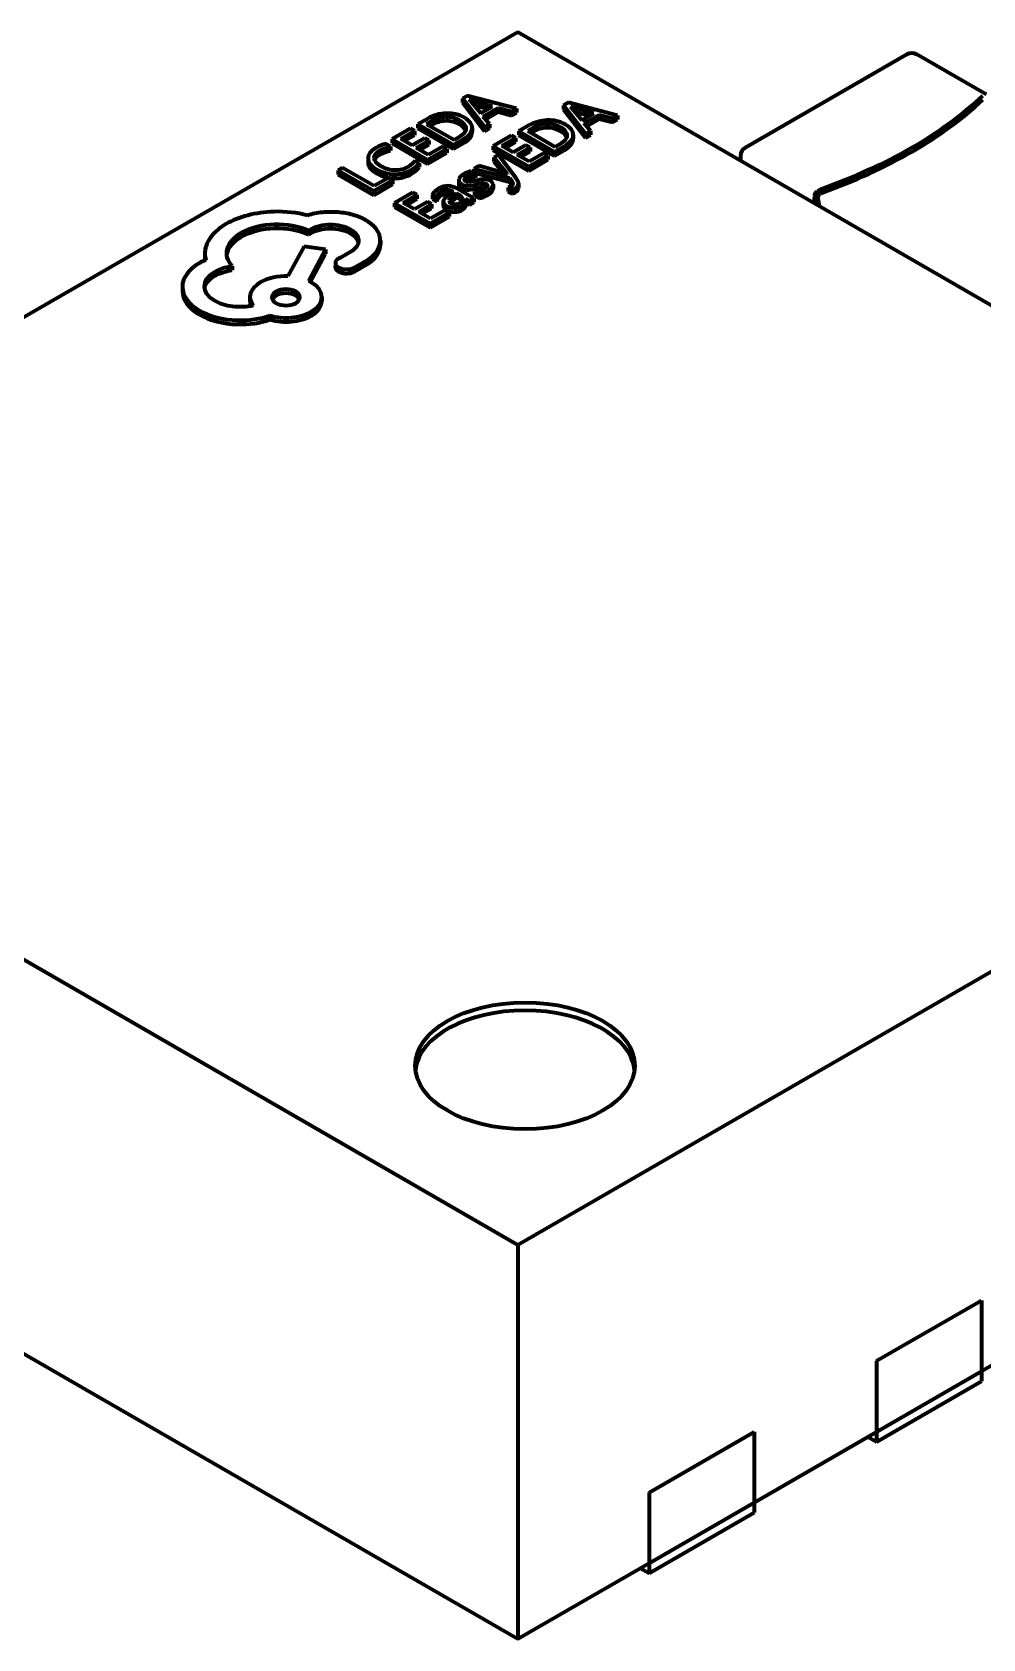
# Model space of a CAD drawing. Header units: millimetres. Extents: x 0 to 1189, y 0 to 841.
# Drawn here: x 660.511 to 662.431, y 243.206 to 246.452 of the extents above; entities that cross this region are included whole.
import ezdxf

# ---------------------------------------------------------------- set-up
doc = ezdxf.new("R2010")
doc.units = ezdxf.units.MM
doc.header["$LTSCALE"] = 0.75
doc.layers.add('Visible', color=7, linetype='Continuous', lineweight=70)

msp = doc.modelspace()

# ---------------------------------------------------------------- linework, layer by layer
at = {"layer": 'Visible', "extrusion": (0, 0.816497, 0.57735)}
for p, q in [((661.4916, 246.452), (659.3703, 245.2272)), ((663.6129, 245.2272), (661.4916, 246.452)), ((661.952, 246.2196), (662.2772, 246.4074)), ((662.4385, 246.3259), (662.2972, 246.4074)), ((661.3898, 246.3235), (661.3799, 246.3177)), ((661.3799, 246.3177), (661.4244, 246.2604)), ((661.3799, 246.3177), (661.3799, 246.3096)), ((661.3799, 246.3096), (661.4244, 246.2522)), ((661.4891, 246.2978), (661.3898, 246.3235)), ((661.394, 246.3152), (661.3937, 246.3151)), ((661.394, 246.3152), (661.394, 246.3149)), ((661.3976, 246.3115), (661.4167, 246.2881)), ((661.4409, 246.302), (661.4001, 246.313)), ((661.5939, 246.3096), (661.584, 246.3039)), ((661.6932, 246.2839), (661.5939, 246.3096)), ((661.3105, 246.2777), (661.29, 246.2658)), ((661.4312, 246.2964), (661.4039, 246.3038)), ((661.4167, 246.2881), (661.4409, 246.302)), ((661.4219, 246.2817), (661.4519, 246.299)), ((661.4347, 246.2663), (661.4219, 246.2817)), ((661.4265, 246.2762), (661.4519, 246.2908)), ((661.4519, 246.299), (661.4789, 246.2918)), ((661.4519, 246.299), (661.4519, 246.2908)), ((661.4519, 246.2908), (661.4789, 246.2837)), ((661.4789, 246.2918), (661.4891, 246.2978)), ((661.4789, 246.2918), (661.4789, 246.2837)), ((661.4789, 246.2837), (661.4891, 246.2896)), ((661.4891, 246.2978), (661.4891, 246.2896)), ((661.584, 246.3039), (661.6285, 246.2465)), ((661.584, 246.3039), (661.584, 246.2957)), ((661.584, 246.2957), (661.6285, 246.2384)), ((661.5981, 246.3014), (661.5979, 246.3012)), ((661.5981, 246.3014), (661.5981, 246.3011)), ((661.6017, 246.2977), (661.6209, 246.2742)), ((661.645, 246.2881), (661.6042, 246.2991)), ((661.6354, 246.2826), (661.608, 246.2899)), ((661.6209, 246.2742), (661.645, 246.2881)), ((661.626, 246.2678), (661.656, 246.2851)), ((661.6306, 246.2623), (661.656, 246.2769)), ((661.656, 246.2851), (661.683, 246.278)), ((661.656, 246.2851), (661.656, 246.2769)), ((661.656, 246.2769), (661.683, 246.2698)), ((661.683, 246.278), (661.6932, 246.2839)), ((661.683, 246.278), (661.683, 246.2698)), ((661.683, 246.2698), (661.6932, 246.2757)), ((661.6932, 246.2839), (661.6932, 246.2757)), ((661.2748, 246.257), (661.2377, 246.2356)), ((661.2553, 246.2362), (661.283, 246.2523)), ((661.2624, 246.2321), (661.283, 246.2441)), ((661.283, 246.2523), (661.2748, 246.257)), ((661.283, 246.2523), (661.283, 246.2441)), ((661.29, 246.2658), (661.3619, 246.2243)), ((661.29, 246.2658), (661.29, 246.2577)), ((661.29, 246.2577), (661.3619, 246.2161)), ((661.3184, 246.2727), (661.3075, 246.2664)), ((661.3075, 246.2664), (661.363, 246.2344)), ((661.3184, 246.2645), (661.3146, 246.2623)), ((661.3996, 246.2587), (661.3996, 246.2505)), ((661.4244, 246.2604), (661.4347, 246.2663)), ((661.4244, 246.2604), (661.4244, 246.2522)), ((661.4244, 246.2522), (661.4347, 246.2582)), ((661.4347, 246.2663), (661.4347, 246.2582)), ((661.4789, 246.2432), (661.4419, 246.2218)), ((661.4872, 246.2384), (661.4789, 246.2432)), ((661.5146, 246.2638), (661.4941, 246.2519)), ((661.4941, 246.2519), (661.566, 246.2104)), ((661.4941, 246.2519), (661.4941, 246.2438)), ((661.4941, 246.2438), (661.566, 246.2023)), ((661.5225, 246.2588), (661.5117, 246.2525)), ((661.5117, 246.2525), (661.5671, 246.2205)), ((661.5225, 246.2506), (661.5187, 246.2484)), ((661.6037, 246.2448), (661.6037, 246.2366)), ((661.6388, 246.2525), (661.626, 246.2678)), ((661.6285, 246.2465), (661.6388, 246.2525)), ((661.6285, 246.2465), (661.6285, 246.2384)), ((661.6285, 246.2384), (661.6388, 246.2443)), ((661.6388, 246.2525), (661.6388, 246.2443)), ((661.2348, 246.2207), (661.2251, 246.2263)), ((661.2348, 246.2207), (661.2348, 246.2126)), ((661.2377, 246.2356), (661.2377, 246.2275)), ((661.2377, 246.2356), (661.3096, 246.1941)), ((661.2377, 246.2275), (661.3096, 246.186)), ((661.2783, 246.2229), (661.2553, 246.2362)), ((661.304, 246.2378), (661.2783, 246.2229)), ((661.2865, 246.2182), (661.3123, 246.233)), ((661.3107, 246.2042), (661.2865, 246.2182)), ((661.2936, 246.2141), (661.3123, 246.2249)), ((661.3123, 246.233), (661.304, 246.2378)), ((661.3096, 246.1941), (661.3483, 246.2165)), ((661.3401, 246.2212), (661.3107, 246.2042)), ((661.3123, 246.233), (661.3123, 246.2249)), ((661.3483, 246.2165), (661.3401, 246.2212)), ((661.3483, 246.2165), (661.3483, 246.2083)), ((661.3619, 246.2243), (661.3817, 246.2357)), ((661.3619, 246.2161), (661.3817, 246.2276)), ((661.3619, 246.2243), (661.3619, 246.2161)), ((661.363, 246.2344), (661.3734, 246.2404)), ((661.4419, 246.2218), (661.4419, 246.2136)), ((661.4419, 246.2218), (661.5138, 246.1803)), ((661.4419, 246.2136), (661.5138, 246.1721)), ((661.4594, 246.2224), (661.4872, 246.2384)), ((661.4824, 246.2091), (661.4594, 246.2224)), ((661.4665, 246.2183), (661.4872, 246.2302)), ((661.5081, 246.2239), (661.4824, 246.2091)), ((661.4872, 246.2384), (661.4872, 246.2302)), ((661.4907, 246.2043), (661.5164, 246.2192)), ((661.4977, 246.2002), (661.5164, 246.211)), ((661.5164, 246.2192), (661.5081, 246.2239)), ((661.5164, 246.2192), (661.5164, 246.211)), ((661.566, 246.2104), (661.5858, 246.2219)), ((661.566, 246.2023), (661.5858, 246.2137)), ((661.566, 246.2104), (661.566, 246.2023)), ((661.5671, 246.2205), (661.5775, 246.2266)), ((661.1379, 246.178), (661.1286, 246.1727)), ((661.2016, 246.1412), (661.1379, 246.178)), ((661.1893, 246.1971), (661.1893, 246.189)), ((661.2923, 246.1875), (661.2834, 246.1927)), ((661.2923, 246.1875), (661.2923, 246.1794)), ((661.3096, 246.186), (661.3483, 246.2083)), ((661.3096, 246.1941), (661.3096, 246.186)), ((661.4135, 246.1817), (661.4034, 246.1758)), ((661.4655, 246.1671), (661.4135, 246.1817)), ((661.4527, 246.2043), (661.4434, 246.1989)), ((661.4434, 246.1989), (661.4434, 246.1908)), ((661.4434, 246.1989), (661.468, 246.1685)), ((661.4434, 246.1908), (661.4616, 246.1682)), ((661.4885, 246.1567), (661.4527, 246.2043)), ((661.5148, 246.1904), (661.4907, 246.2043)), ((661.5138, 246.1803), (661.5524, 246.2026)), ((661.5138, 246.1721), (661.5524, 246.1944)), ((661.5138, 246.1803), (661.5138, 246.1721)), ((661.5442, 246.2073), (661.5148, 246.1904)), ((661.5524, 246.2026), (661.5442, 246.2073)), ((661.5524, 246.2026), (661.5524, 246.1944)), ((661.942, 246.192), (661.942, 246.2023)), ((661.1286, 246.1727), (661.1286, 246.1645)), ((661.1286, 246.1727), (661.2006, 246.1311)), ((661.1286, 246.1645), (661.2006, 246.123)), ((661.2006, 246.1311), (661.2385, 246.153)), ((661.2006, 246.123), (661.2385, 246.1449)), ((661.2303, 246.1578), (661.2016, 246.1412)), ((661.2385, 246.153), (661.2303, 246.1578)), ((661.2385, 246.153), (661.2385, 246.1449)), ((661.3724, 246.1527), (661.3724, 246.1445)), ((661.4061, 246.166), (661.3974, 246.1711)), ((661.4034, 246.1758), (661.4034, 246.1677)), ((661.4034, 246.1758), (661.4748, 246.1579)), ((661.4034, 246.1677), (661.4748, 246.1497)), ((661.4061, 246.166), (661.4061, 246.1579)), ((661.4065, 246.1444), (661.4065, 246.1362)), ((661.4708, 246.1653), (661.4655, 246.1671)), ((661.468, 246.1685), (661.468, 246.1663)), ((661.4711, 246.1655), (661.4708, 246.1653)), ((661.4748, 246.1579), (661.4748, 246.1497)), ((661.4748, 246.1579), (661.4802, 246.1502)), ((661.4748, 246.1497), (661.4801, 246.1421)), ((661.493, 246.146), (661.493, 246.1378)), ((661.2006, 246.1311), (661.2006, 246.123)), ((661.2798, 246.1282), (661.2427, 246.1068)), ((661.2603, 246.1074), (661.288, 246.1234)), ((661.2673, 246.1033), (661.288, 246.1152)), ((661.288, 246.1234), (661.2798, 246.1282)), ((661.288, 246.1234), (661.288, 246.1152)), ((661.3192, 246.1231), (661.3192, 246.1149)), ((661.3192, 246.1231), (661.3279, 246.118)), ((661.3192, 246.1149), (661.3279, 246.1098)), ((661.3279, 246.118), (661.3279, 246.1098)), ((661.3615, 246.1301), (661.3484, 246.12)), ((661.3684, 246.1261), (661.358, 246.1182)), ((661.3684, 246.1179), (661.358, 246.1101)), ((661.3733, 246.1233), (661.3684, 246.1261)), ((661.3684, 246.1261), (661.3684, 246.1179)), ((661.3733, 246.1151), (661.3684, 246.1179)), ((661.4032, 246.1164), (661.3701, 246.1355)), ((661.386, 246.1157), (661.3862, 246.1158)), ((661.3862, 246.1158), (661.3942, 246.1112)), ((661.3862, 246.1158), (661.3862, 246.1151)), ((661.3942, 246.1112), (661.4032, 246.1164)), ((661.4032, 246.1164), (661.4032, 246.1083)), ((661.4043, 246.1299), (661.4043, 246.1217)), ((661.4043, 246.1299), (661.4136, 246.1245)), ((661.4043, 246.1217), (661.4136, 246.1163)), ((661.4136, 246.1245), (661.4136, 246.1163)), ((661.4418, 246.144), (661.4418, 246.1358)), ((661.4721, 246.1384), (661.4721, 246.1302)), ((661.4721, 246.1384), (661.4801, 246.1337)), ((661.4721, 246.1302), (661.4801, 246.1256)), ((661.4801, 246.1337), (661.4801, 246.1256)), ((662.0917, 246.1214), (662.0904, 246.1222)), ((662.0969, 246.1244), (662.0917, 246.1214)), ((662.0932, 246.1265), (662.0969, 246.1244)), ((662.0956, 246.1312), (662.0969, 246.1304)), ((662.0969, 246.1244), (662.0969, 246.1304)), ((662.0969, 246.1244), (662.0994, 246.1229)), ((661.2427, 246.1068), (661.2427, 246.0986)), ((661.2427, 246.1068), (661.3146, 246.0653)), ((661.2427, 246.0986), (661.3146, 246.0571)), ((661.2833, 246.0941), (661.2603, 246.1074)), ((661.309, 246.1089), (661.2833, 246.0941)), ((661.2915, 246.0893), (661.3172, 246.1042)), ((661.3157, 246.0754), (661.2915, 246.0893)), ((661.2986, 246.0853), (661.3172, 246.096)), ((661.3172, 246.1042), (661.309, 246.1089)), ((661.3146, 246.0653), (661.3533, 246.0876)), ((661.3146, 246.0571), (661.3533, 246.0795)), ((661.3451, 246.0924), (661.3157, 246.0754)), ((661.3172, 246.1042), (661.3172, 246.096)), ((661.341, 246.1095), (661.341, 246.1013)), ((661.3533, 246.0876), (661.3451, 246.0924)), ((661.3533, 246.0876), (661.3533, 246.0795)), ((661.387, 246.1113), (661.387, 246.1032)), ((661.387, 246.1072), (661.3942, 246.1031)), ((661.3942, 246.1112), (661.3942, 246.1031)), ((661.3942, 246.1031), (661.4032, 246.1083)), ((661.0694, 246.0515), (661.0735, 246.0539)), ((661.0694, 246.0515), (661.0694, 246.0434)), ((661.3146, 246.0653), (661.3146, 246.0571)), ((661.0602, 246.019), (661.0275, 245.9588)), ((661.1031, 246.0126), (661.0602, 246.019)), ((661.0694, 246.0434), (661.0735, 246.0457)), ((661.2141, 246.031), (661.2141, 246.0229)), ((660.8596, 246.0054), (660.8596, 245.9972)), ((661.0694, 245.9494), (661.1031, 246.0126)), ((661.0727, 245.9475), (661.1031, 246.0044)), ((661.1031, 246.0126), (661.1031, 246.0044)), ((661.1232, 245.9857), (661.1232, 245.9775)), ((661.1563, 246.0096), (661.1333, 245.9963)), ((661.1604, 245.976), (661.1905, 245.9934)), ((661.1604, 245.9678), (661.1905, 245.9852)), ((661.1905, 245.9934), (661.1905, 245.9852)), ((660.9145, 245.9792), (660.9145, 245.971)), ((661.1604, 245.976), (661.1604, 245.9678)), ((660.8143, 245.9373), (660.8143, 245.9291)), ((660.9508, 245.9172), (660.9508, 245.909)), ((661.0745, 245.9464), (661.0694, 245.9494)), ((661.0956, 245.9169), (661.0956, 245.9088)), ((660.9912, 245.8794), (660.9912, 245.8713)), ((659.3703, 245.2272), (661.4916, 244.0025)), ((661.4916, 244.0025), (663.6129, 245.2272)), ((659.3703, 244.4312), (661.4916, 243.2064)), ((661.4916, 244.0025), (661.4916, 243.2064)), ((662.2164, 243.7678), (662.4285, 243.8902)), ((662.2164, 243.7678), (662.4285, 243.8902)), ((662.4285, 243.8902), (662.4285, 243.7473)), ((662.4285, 243.7473), (662.676, 243.8902)), ((662.4285, 243.8902), (662.4285, 243.7473)), ((662.2164, 243.7678), (662.2164, 243.6249)), ((662.2164, 243.7678), (662.2164, 243.6249)), ((662.2164, 243.6249), (662.4285, 243.7473)), ((662.2164, 243.6249), (662.4285, 243.7473)), ((662.4285, 243.7473), (662.4285, 243.7269)), ((662.2164, 243.6045), (662.4285, 243.7269)), ((661.7568, 243.5024), (661.9689, 243.6249)), ((661.7568, 243.5024), (661.9689, 243.6249)), ((661.9689, 243.6249), (661.9689, 243.482)), ((661.9689, 243.482), (662.2164, 243.6249)), ((661.9689, 243.6249), (661.9689, 243.482)), ((662.1987, 243.6147), (662.2164, 243.6045)), ((662.2164, 243.6249), (662.2164, 243.6045)), ((661.7568, 243.5024), (661.7568, 243.3595)), ((661.7568, 243.5024), (661.7568, 243.3595)), ((661.7568, 243.3595), (661.9689, 243.482)), ((661.7568, 243.3595), (661.9689, 243.482)), ((661.7568, 243.3391), (661.9689, 243.4616)), ((661.9689, 243.482), (661.9689, 243.4616)), ((661.4916, 243.2064), (661.7568, 243.3595)), ((661.7568, 243.3595), (661.7568, 243.3391)), ((661.7391, 243.3493), (661.7568, 243.3391))]:
    msp.add_line(p, q, dxfattribs=at)
at = {"layer": 'Visible', "extrusion": (-2e-16, 2e-16, -1)}
msp.add_arc((-662.2872, 246.3901), 0.02, 60, 120, dxfattribs=at)
at = {"layer": 'Visible', "extrusion": (-2e-16, 0, -1)}
msp.add_arc((-661.962, 246.2023), 0.02, 360, 60, dxfattribs=at)
at = {"layer": 'Visible'}
for centre, major_axis, ratio, start_param, end_param in [((661.5801, 246.6269), (-1, 0), 0.57735, 2.124117, 2.588272), ((661.5801, 246.6187), (1, 0), 0.57735, -1.017476, -0.55332), ((662.5311, 241.5877), (-1.1974, 4.6913), 0.109901, -0.02302, 0.030845), ((661.1414, 244.7371), (0.2136, 1.5432), 0.177441, -0.072002, 0.032442), ((648.3664, 244.4387), (13.033, 1.8222), 0.034864, -0.007084, 0.04466), ((662.5311, 241.5795), (-1.1974, 4.6913), 0.109901, -0.02302, 0.030845), ((661.1414, 244.7289), (0.2136, 1.5432), 0.177441, -0.072002, 0.032442), ((656.3308, 246.5613), (-5.0565, 0.3046), 0.047158, 3.070324, 3.14354), ((657.2268, 245.9795), (4.1604, 0.2786), 0.05128, -0.0049, 0.076361), ((657.2268, 245.9713), (4.1604, 0.2786), 0.05128, 0.015495, 0.076361), ((651.2103, 247.6059), (-10.1891, 1.3495), 0.041368, 3.087819, 3.144499), ((651.2103, 247.5977), (-10.1891, 1.3495), 0.041368, 3.087819, 3.144499), ((648.3664, 244.4305), (13.033, 1.8222), 0.034864, -0.007084, -0.004874), ((662.7352, 241.5738), (-1.1974, 4.6913), 0.109901, -0.02302, 0.030845), ((662.7352, 241.5656), (-1.1974, 4.6913), 0.109901, -0.02302, 0.030845), ((661.3455, 244.7232), (0.2136, 1.5432), 0.177441, -0.072002, 0.032442), ((661.3455, 244.7151), (0.2136, 1.5432), 0.177441, -0.072002, 0.032442), ((656.5349, 246.5474), (-5.0565, 0.3046), 0.047158, 3.070324, 3.14354), ((657.431, 245.9656), (4.1604, 0.2786), 0.05128, -0.0049, 0.076361), ((657.431, 245.9575), (4.1604, 0.2786), 0.05128, 0.015495, 0.076361), ((651.4144, 247.592), (-10.1891, 1.3495), 0.041368, 3.087819, 3.144499), ((648.5705, 244.4248), (13.033, 1.8222), 0.034864, -0.007084, 0.04466), ((661.1493, 245.7841), (0.0964, 0.4426), 0.308834, 0.143745, 0.273833), ((651.4144, 247.5839), (-10.1891, 1.3495), 0.041368, 3.087819, 3.144499), ((648.5705, 244.4167), (13.033, 1.8222), 0.034864, -0.007084, -0.004874), ((662.1829, 249.2025), (0.9619, 3.0341), 0.148855, 3.108847, 3.185894), ((662.1829, 249.1944), (0.9619, 3.0341), 0.148855, 3.108847, 3.185894), ((661.4854, 246.3503), (0.1065, 0.2056), 0.319084, 3.126988, 3.275741), ((661.6753, 246.3007), (0.2918, 0.1565), 0.094143, 3.286518, 3.494452), ((661.2842, 246.0682), (0.1475, 0.0837), 0.149517, 0.238997, 0.516554), ((661.0785, 245.4696), (0.3567, 0.6824), 0.171204, -0.007181, 0.081368), ((660.5899, 245.9949), (0.8517, 0.1502), 0.084584, -0.043625, 0.100457), ((660.8688, 246.2076), (-0.5111, 0.0943), 0.109765, 3.013588, 3.170755), ((661.4854, 246.3421), (0.1065, 0.2056), 0.319084, 3.126988, 3.275741), ((659.3687, 246.4401), (-2.0182, 0.33), 0.062787, 3.064998, 3.183795), ((661.6753, 246.2926), (0.2918, 0.1565), 0.094143, 3.286518, 3.494452), ((660.8482, 247.5489), (-0.5755, 1.4214), 0.187098, 3.104734, 3.167739), ((660.8482, 247.5408), (-0.5755, 1.4214), 0.187098, 3.104734, 3.167739), ((660.4971, 246.1827), (-0.9446, 0.0387), 0.096093, 2.991007, 3.117389), ((660.4971, 246.1745), (-0.9446, 0.0387), 0.096093, 2.991007, 3.117389), ((660.5899, 245.9867), (0.8517, 0.1502), 0.084584, -0.043625, -0.014916), ((661.4865, 246.1546), (0.019, 0.0194), 0.526933, 3.91607, 4.224681), ((661.4865, 246.1464), (0.019, 0.0194), 0.526933, 3.91607, 4.224681), ((661.5801, 246.6187), (1, 0), 0.57735, -1.035312, -1.027764), ((661.4104, 246.3248), (-0.5, 0.866), 0.57735, 4.169357, 4.176905), ((661.4104, 246.3248), (-0.5, 0.866), 0.57735, 4.14183, 4.159069), ((661.019, 246.002), (-0.1574, 0.0071), 0.554388, -1.417289, -0.714519), ((660.9882, 246.0163), (0.1435, 0.012), 0.502352, 0.949916, 1.454979), ((661.6669, 246.1323), (0.3144, 0.0212), 0.104813, 3.132371, 3.296545), ((660.9378, 247.8091), (-0.433, 1.7113), 0.135839, 3.111025, 3.180015), ((660.9378, 247.801), (-0.433, 1.7113), 0.135839, 3.111025, 3.180015), ((661.2971, 246.3745), (-0.0725, 0.2696), 0.261584, 3.080338, 3.211311), ((659.3687, 246.4319), (-2.0182, 0.33), 0.062787, 3.064998, 3.15186), ((661.4034, 246.3207), (-0.5, 0.866), 0.57735, 4.152077, 4.159069), ((661.0945, 245.9714), (-0.2346, 0.0398), 0.491604, -0.535735, -0.055752), ((661.113, 246.0318), (-0.1011, 0.0008), 0.573748, 3.185661, 3.93298), ((661.0926, 246.037), (-0.1214, 0.0083), 0.537753, 2.54468, 3.215951), ((661.0926, 246.0288), (-0.1214, 0.0083), 0.537753, 2.54468, 3.178467), ((660.9471, 245.9324), (-0.1328, 0.007), 0.553213, -0.705354, 0.029236), ((661.0215, 245.9161), (0.0719, 0.0006), 0.596631, 1.483077, 2.330884), ((660.9295, 245.9364), (-0.1152, 0.0014), 0.576362, 0.006846, 0.798641), ((660.9295, 245.9282), (-0.1152, 0.0014), 0.576362, 0.006846, 0.798641), ((660.9295, 245.9335), (-0.1138, 0.0019), 0.558513, 0.788535, 1.546906), ((660.9295, 245.9253), (-0.1138, 0.0019), 0.558513, 0.788535, 1.546906), ((660.8289, 246.1786), (-0.2054, 0.2767), 0.666753, 2.660888, 2.930828), ((660.8289, 246.1705), (-0.2054, 0.2767), 0.666753, 2.660888, 2.930828), ((661.5063, 244.364), (-0.2218, 0), 0.57735, 3.141593, 9.424778), ((661.5063, 244.3477), (-0.2218, 0), 0.57735, 3.20539, 6.219388)]:
    msp.add_ellipse(centre, major_axis=major_axis, ratio=ratio, start_param=start_param, end_param=end_param, dxfattribs=at)
at = {"layer": 'Visible', "extrusion": (-1e-16, 0, -1)}
for centre, major_axis, ratio, start_param, end_param in [((660.3726, 248.0434), (-0.8939, 1.8659), 0.14791, 3.130211, 3.21592), ((661.295, 246.0943), (0.1287, 0.0521), 0.068721, -0.495767, -0.196596), ((661.295, 246.0862), (0.1287, 0.0521), 0.068721, -0.495767, -0.196596)]:
    msp.add_ellipse(centre, major_axis=major_axis, ratio=ratio, start_param=start_param, end_param=end_param, dxfattribs=at)
at = {"layer": 'Visible', "extrusion": (-2e-16, -2e-16, -1)}
for centre, major_axis, ratio, start_param, end_param in [((660.2521, 246.3491), (-1.0324, 0.1525), 0.121998, 3.173048, 3.2943), ((662.1052, 246.1197), (0.0051, 0.0194), 0.677046, -1.390087, -1.123429)]:
    msp.add_ellipse(centre, major_axis=major_axis, ratio=ratio, start_param=start_param, end_param=end_param, dxfattribs=at)
at = {"layer": 'Visible', "extrusion": (-2e-16, -1e-16, -1)}
for centre, major_axis, ratio, start_param, end_param in [((661.46, 246.1695), (0.076, 0.0158), 0.193771, 2.927566, 3.250969), ((662.1054, 246.1196), (0.0146, 0.0142), 0.673622, -1.499317, -0.97448)]:
    msp.add_ellipse(centre, major_axis=major_axis, ratio=ratio, start_param=start_param, end_param=end_param, dxfattribs=at)
at = {"layer": 'Visible', "extrusion": (-1e-16, -1e-16, -1)}
for centre, major_axis, ratio, start_param, end_param in [((662.0019, 246.392), (0.6113, 0.2421), 0.028433, 2.925926, 3.062174), ((656.3519, 245.5278), (5.0785, 0.6147), 0.02264, -0.030142, 0.053034), ((662.1056, 246.1194), (0.0147, 0.0141), 0.686891, 4.253656, 4.515824)]:
    msp.add_ellipse(centre, major_axis=major_axis, ratio=ratio, start_param=start_param, end_param=end_param, dxfattribs=at)
at = {"layer": 'Visible', "extrusion": (0, -2e-16, -1)}
for centre, end_param in [((661.9633, 242.3799), 0.057567), ((661.9633, 242.3718), 0.034417)]:
    msp.add_ellipse(centre, major_axis=(-0.618, 3.7539), ratio=0.070289, start_param=-0.026486, end_param=end_param, dxfattribs=at)
at = {"layer": 'Visible', "extrusion": (-1e-16, -2e-16, -1)}
for centre, major_axis, ratio, start_param, end_param in [((662.1053, 246.1195), (0.005, 0.0197), 0.673456, 4.116311, 4.641333), ((660.9148, 245.9586), (0.0488, 0.0084), 0.413003, 3.981818, 4.775737), ((660.9148, 245.9504), (0.0488, 0.0084), 0.413003, 3.981818, 4.775737)]:
    msp.add_ellipse(centre, major_axis=major_axis, ratio=ratio, start_param=start_param, end_param=end_param, dxfattribs=at)
at = {"layer": 'Visible', "extrusion": (1.8593e-09, 1.8899e-09, 1)}
msp.add_open_spline([(661.3937, 246.3151), (661.3956, 246.3137), (661.3969, 246.3125), (661.3976, 246.3115)], degree=3, dxfattribs=at)
at = {"layer": 'Visible', "extrusion": (-3.45248e-09, -8.9523e-09, -1)}
msp.add_open_spline([(661.4001, 246.313), (661.3988, 246.3133), (661.3968, 246.3141), (661.394, 246.3152)], degree=3, dxfattribs=at)
at = {"layer": 'Visible'}
for points in [[(661.3472, 246.2879), (661.3336, 246.2874), (661.3214, 246.284), (661.3105, 246.2777)], [(661.3836, 246.2794), (661.3729, 246.2855), (661.3608, 246.2884), (661.3472, 246.2879)], [(661.5877, 246.2655), (661.577, 246.2717), (661.5649, 246.2745), (661.5513, 246.274)], [(661.5513, 246.274), (661.5377, 246.2735), (661.5255, 246.2701), (661.5146, 246.2638)], [(661.2051, 246.2182), (661.1944, 246.212), (661.1891, 246.2049), (661.1893, 246.1968)], [(661.2019, 246.1975), (661.2017, 246.2035), (661.2056, 246.2088), (661.2136, 246.2134)], [(661.2136, 246.2134), (661.2197, 246.217), (661.2268, 246.2194), (661.2348, 246.2207)], [(661.2136, 246.2052), (661.2197, 246.2088), (661.2268, 246.2113), (661.2348, 246.2126)], [(661.1893, 246.1968), (661.1894, 246.1888), (661.1952, 246.1814), (661.2068, 246.1747)], [(661.1893, 246.1887), (661.1894, 246.1806), (661.1952, 246.1732), (661.2068, 246.1665)], [(661.216, 246.1807), (661.207, 246.1859), (661.2023, 246.1915), (661.2019, 246.1975)], [(661.2026, 246.194), (661.2041, 246.1981), (661.2077, 246.2019), (661.2136, 246.2052)], [(661.3728, 246.1548), (661.3717, 246.151), (661.3734, 246.1478), (661.3779, 246.1451)], [(661.3724, 246.1445), (661.3724, 246.1416), (661.3743, 246.1391), (661.3779, 246.137)], [(661.3829, 246.1654), (661.3773, 246.1621), (661.3739, 246.1586), (661.3728, 246.1548)], [(661.3842, 246.1554), (661.3847, 246.1572), (661.3864, 246.159), (661.3893, 246.1606)], [(661.3868, 246.1508), (661.3875, 246.1513), (661.3884, 246.1519), (661.3893, 246.1525)], [(661.3893, 246.1606), (661.3942, 246.1635), (661.3998, 246.1652), (661.4061, 246.166)], [(661.3893, 246.1525), (661.3942, 246.1553), (661.3998, 246.1571), (661.4061, 246.1579)], [(661.4205, 246.1472), (661.4234, 246.1473), (661.4258, 246.1469), (661.4277, 246.1457)], [(661.3321, 246.136), (661.3254, 246.1322), (661.3211, 246.1278), (661.3192, 246.1231)], [(661.3279, 246.118), (661.3289, 246.1233), (661.3324, 246.1278), (661.3386, 246.1313)], [(661.3279, 246.1098), (661.3289, 246.1152), (661.3324, 246.1196), (661.3386, 246.1232)], [(661.3701, 246.1355), (661.3571, 246.143), (661.3445, 246.1432), (661.3321, 246.136)], [(661.3484, 246.12), (661.3387, 246.1126), (661.3386, 246.1061), (661.3482, 246.1005)], [(661.358, 246.1182), (661.3544, 246.1155), (661.3525, 246.1132), (661.3524, 246.1114)], [(661.4205, 246.139), (661.4232, 246.1392), (661.4255, 246.1387), (661.4274, 246.1377)], [(662.0986, 246.1153), (662.0981, 246.1176), (662.0984, 246.1204), (662.0994, 246.1229)], [(662.0994, 246.1229), (662.1011, 246.125), (662.1034, 246.1267), (662.1056, 246.1275)], [(661.341, 246.1013), (661.341, 246.0981), (661.3434, 246.0951), (661.3482, 246.0924)], [(660.9339, 246.0471), (660.9707, 246.0683), (661.0295, 246.0698), (661.0694, 246.0515)], [(660.9339, 246.0389), (660.9707, 246.0602), (661.0295, 246.0617), (661.0694, 246.0434)], [(660.8613, 246.0176), (660.8588, 246.009), (660.8593, 246.0005), (660.8613, 245.9916)], [(660.8797, 245.909), (660.8516, 245.9252), (660.8516, 245.9518), (660.8797, 245.968)], [(660.859, 245.9344), (660.8605, 245.9437), (660.8674, 245.9527), (660.8797, 245.9598)], [(660.9717, 245.9467), (660.9498, 245.934), (660.9452, 245.9149), (660.9574, 245.8995)], [(661.0034, 245.9197), (660.9998, 245.9176), (660.9973, 245.915), (660.9961, 245.9122)], [(660.9508, 245.909), (660.9508, 245.9055), (660.9515, 245.902), (660.953, 245.8986)]]:
    msp.add_open_spline(points, degree=3, dxfattribs=at)
at = {"layer": 'Visible', "extrusion": (2.3818e-09, 2.48387e-09, 1)}
msp.add_open_spline([(661.5979, 246.3012), (661.5997, 246.2998), (661.601, 246.2986), (661.6017, 246.2977)], degree=3, dxfattribs=at)
at = {"layer": 'Visible', "extrusion": (1.66599e-09, 4.48806e-09, -1)}
msp.add_open_spline([(661.6042, 246.2991), (661.6029, 246.2995), (661.6009, 246.3002), (661.5981, 246.3014)], degree=3, dxfattribs=at)
at = {"layer": 'Visible', "extrusion": (-1.11512e-11, -1.56661e-10, -1)}
msp.add_open_spline([(661.2436, 246.1729), (661.2338, 246.1731), (661.2246, 246.1757), (661.216, 246.1807)], degree=3, dxfattribs=at)
at = {"layer": 'Visible', "extrusion": (6.146e-11, -6.94251e-11, -1)}
msp.add_open_spline([(661.2766, 246.1736), (661.2845, 246.1782), (661.2898, 246.1829), (661.2923, 246.1875)], degree=3, dxfattribs=at)
at = {"layer": 'Visible', "extrusion": (-5.38341e-11, 1.3027e-10, -1)}
msp.add_open_spline([(661.2766, 246.1655), (661.2845, 246.1701), (661.2898, 246.1747), (661.2923, 246.1794)], degree=3, dxfattribs=at)
at = {"layer": 'Visible', "extrusion": (-3.92234e-11, 2.30256e-10, -1)}
msp.add_open_spline([(661.242, 246.165), (661.2547, 246.1648), (661.2662, 246.1677), (661.2766, 246.1736)], degree=3, dxfattribs=at)
at = {"layer": 'Visible', "extrusion": (2.87246e-11, -1.48417e-10, -1)}
msp.add_open_spline([(661.242, 246.1569), (661.2547, 246.1566), (661.2662, 246.1595), (661.2766, 246.1655)], degree=3, dxfattribs=at)
at = {"layer": 'Visible', "extrusion": (5.79708e-10, -1.60632e-09, 1)}
msp.add_open_spline([(661.3974, 246.1711), (661.3921, 246.1698), (661.3873, 246.1679), (661.3829, 246.1654)], degree=3, dxfattribs=at)
at = {"layer": 'Visible', "extrusion": (1.97416e-11, 8.20196e-11, -1)}
msp.add_open_spline([(661.3932, 246.1493), (661.3907, 246.1493), (661.3885, 246.1498), (661.3864, 246.151)], degree=3, dxfattribs=at)
at = {"layer": 'Visible', "extrusion": (-1.3848e-09, -1.14868e-09, -1)}
msp.add_open_spline([(661.468, 246.1685), (661.4693, 246.1671), (661.4703, 246.1661), (661.4711, 246.1655)], degree=3, dxfattribs=at)
at = {"layer": 'Visible', "extrusion": (1.27369e-10, -3.85479e-11, -1)}
msp.add_open_spline([(661.4802, 246.1502), (661.483, 246.1462), (661.4823, 246.1431), (661.4782, 246.1407)], degree=3, dxfattribs=at)
at = {"layer": 'Visible', "extrusion": (8.28412e-11, 6.3478e-12, -1)}
msp.add_open_spline([(661.4866, 246.1367), (661.4945, 246.1412), (661.4951, 246.1479), (661.4885, 246.1567)], degree=3, dxfattribs=at)
at = {"layer": 'Visible', "extrusion": (-1.65835e-10, -7.76309e-11, -1)}
msp.add_open_spline([(661.3799, 246.115), (661.3798, 246.1181), (661.3776, 246.1208), (661.3733, 246.1233)], degree=3, dxfattribs=at)
at = {"layer": 'Visible', "extrusion": (1.3055e-09, 1.45738e-09, 1)}
msp.add_open_spline([(661.3786, 246.1105), (661.3775, 246.1122), (661.3758, 246.1137), (661.3733, 246.1151)], degree=3, dxfattribs=at)
at = {"layer": 'Visible', "extrusion": (-4.58162e-11, 7.9356e-11, -1)}
msp.add_open_spline([(661.4241, 246.1356), (661.4188, 246.1325), (661.4122, 246.1306), (661.4043, 246.1299)], degree=3, dxfattribs=at)
at = {"layer": 'Visible', "extrusion": (1.09266e-09, -2.34064e-09, -1)}
msp.add_open_spline([(661.4782, 246.1407), (661.4765, 246.1398), (661.4745, 246.139), (661.4721, 246.1384)], degree=3, dxfattribs=at)
at = {"layer": 'Visible', "extrusion": (8.61403e-11, -2.18131e-10, -1)}
msp.add_open_spline([(661.4866, 246.1285), (661.4909, 246.131), (661.493, 246.1341), (661.493, 246.1378)], degree=3, dxfattribs=at)
at = {"layer": 'Visible'}
for points, knots in [([(661.1844, 246.0725), (661.1768, 246.0767), (661.168, 246.0802), (661.149, 246.0855), (661.1389, 246.0872), (661.1182, 246.0889), (661.1076, 246.0888), (661.0866, 246.0867), (661.0763, 246.0848), (661.0668, 246.0819)], [-0.01270046, -0.01270046, -0.01270046, -0.01270046, -0.00951294, -0.00951294, -0.00638368, -0.00638368, -0.00321796, -0.00321796, 0, 0, 0, 0]), ([(660.9145, 245.9792), (660.9097, 245.9848), (660.9065, 245.9907), (660.9034, 246.0028), (660.9034, 246.009), (660.9069, 246.0209), (660.9101, 246.0267), (660.9198, 246.0376), (660.9262, 246.0426), (660.9339, 246.0471)], [-0.0127844, -0.0127844, -0.0127844, -0.0127844, -0.00956464, -0.00956464, -0.00638579, -0.00638579, -0.00326305, -0.00326305, 0, 0, 0, 0]), ([(661.0735, 246.0539), (661.0787, 246.0569), (661.0848, 246.0593), (661.0985, 246.0626), (661.1059, 246.0634), (661.1208, 246.0634), (661.1282, 246.0626), (661.1419, 246.0593), (661.148, 246.0569), (661.1532, 246.0539)], [-0.008908061, -0.008908061, -0.008908061, -0.008908061, -0.006692631, -0.006692631, -0.00445403, -0.00445403, -0.00221543, -0.00221543, 0, 0, 0, 0]), ([(661.0735, 246.0457), (661.0787, 246.0487), (661.0848, 246.0511), (661.0985, 246.0544), (661.1059, 246.0552), (661.1208, 246.0552), (661.1282, 246.0544), (661.1419, 246.0511), (661.148, 246.0487), (661.1532, 246.0457)], [0, 0, 0, 0, 0.00221543, 0.00221543, 0.00445403, 0.00445403, 0.006692631, 0.006692631, 0.008908061, 0.008908061, 0.008908061, 0.008908061]), ([(660.9041, 246.0014), (660.9043, 246.0032), (660.9047, 246.005), (660.9069, 246.0128), (660.9101, 246.0185), (660.9198, 246.0294), (660.9262, 246.0345), (660.9339, 246.0389)], [0.005438786, 0.005438786, 0.005438786, 0.005438786, 0.006391306, 0.006391306, 0.009510489, 0.009510489, 0.012769811, 0.012769811, 0.012769811, 0.012769811]), ([(661.1297, 245.9948), (661.1277, 245.9937), (661.126, 245.9923), (661.1238, 245.9891), (661.1232, 245.9874), (661.1232, 245.984), (661.1238, 245.9823), (661.126, 245.9791), (661.1277, 245.9777), (661.1297, 245.9765)], [-0.003536302, -0.003536302, -0.003536302, -0.003536302, -0.002664984, -0.002664984, -0.00176815, -0.00176815, -0.000871318, -0.000871318, 0, 0, 0, 0]), ([(661.1232, 245.9775), (661.1232, 245.9758), (661.1238, 245.9741), (661.126, 245.971), (661.1277, 245.9696), (661.1297, 245.9684)], [0.001768151, 0.001768151, 0.001768152, 0.001768152, 0.002664985, 0.002664985, 0.003536303, 0.003536303, 0.003536303, 0.003536303]), ([(661.0034, 245.9278), (660.9927, 245.9216), (660.9922, 245.9113), (661.0147, 245.8983), (661.0326, 245.8986), (661.0433, 245.9048)], [2, 2, 2, 2, 3, 3, 4, 4, 4, 4]), ([(661.0433, 245.9048), (661.0546, 245.9113), (661.054, 245.9216), (661.0433, 245.9278), (661.0321, 245.9343), (661.0142, 245.934), (661.0034, 245.9278)], [0, 0, 0, 0, 1, 1, 1, 2, 2, 2, 2]), ([(661.0507, 245.9122), (661.0494, 245.915), (661.047, 245.9176), (661.0433, 245.9197), (661.0321, 245.9262), (661.0142, 245.9259), (661.0034, 245.9197)], [0.659414, 0.659414, 0.659414, 0.659414, 1, 1, 1, 2, 2, 2, 2])]:
    msp.add_open_spline(points, degree=3, knots=knots, dxfattribs=at)
at = {"layer": 'Visible', "extrusion": (7.70571e-11, 5.26279e-10, -1)}
msp.add_open_spline([(661.3482, 246.1005), (661.3528, 246.0979), (661.3579, 246.0966), (661.3635, 246.0968)], degree=3, dxfattribs=at)
at = {"layer": 'Visible', "extrusion": (9.7726e-11, 1.26414e-10, -1)}
msp.add_open_spline([(661.3482, 246.0924), (661.3528, 246.0897), (661.3579, 246.0885), (661.3635, 246.0886)], degree=3, dxfattribs=at)
at = {"layer": 'Visible', "extrusion": (-6.09288e-09, 7.10708e-09, 1)}
msp.add_open_spline([(661.358, 246.1101), (661.3567, 246.1091), (661.3557, 246.1082), (661.3549, 246.1074)], degree=3, dxfattribs=at)
at = {"layer": 'Visible', "extrusion": (2.20552e-10, 1.08807e-09, -1)}
msp.add_open_spline([(661.3566, 246.1062), (661.359, 246.1048), (661.3619, 246.1042), (661.3652, 246.1043)], degree=3, dxfattribs=at)
at = {"layer": 'Visible', "extrusion": (-5.83977e-11, -5.3298e-12, -1)}
msp.add_open_spline([(661.1532, 246.0539), (661.1583, 246.0509), (661.1624, 246.0475), (661.1681, 246.04), (661.1696, 246.036), (661.1702, 246.028), (661.1692, 246.024), (661.1646, 246.0163), (661.161, 246.0127), (661.1563, 246.0096)], degree=3, knots=[-0.008495874, -0.008495874, -0.008495874, -0.008495874, -0.006327606, -0.006327606, -0.004237545, -0.004237545, -0.002159358, -0.002159358, 0, 0, 0, 0], dxfattribs=at)
at = {"layer": 'Visible', "extrusion": (1.6719e-10, 1.42701e-10, -1)}
msp.add_open_spline([(661.1532, 246.0457), (661.1583, 246.0428), (661.1624, 246.0393), (661.1674, 246.0327), (661.1688, 246.0297), (661.1695, 246.0266)], degree=3, knots=[0, 0, 0, 0, 0.002168321, 0.002168321, 0.00377177, 0.00377177, 0.00377177, 0.00377177], dxfattribs=at)
at = {"layer": 'Visible', "extrusion": (-9.24258e-10, 2.22676e-09, 1)}
msp.add_open_spline([(660.8613, 245.9916), (660.8567, 245.9895), (660.8526, 245.9878), (660.8485, 245.9854)], degree=3, dxfattribs=at)
at = {"layer": 'Visible', "extrusion": (-2.52331e-09, -1.64493e-10, 1)}
msp.add_open_spline([(660.8596, 245.9972), (660.8596, 245.9952), (660.8597, 245.9931), (660.86, 245.991)], degree=3, dxfattribs=at)
at = {"layer": 'Visible', "extrusion": (4.72554e-10, -1.68512e-09, -1)}
msp.add_open_spline([(661.1333, 245.9963), (661.1323, 245.9957), (661.1307, 245.9954), (661.1297, 245.9948)], degree=3, dxfattribs=at)
at = {"layer": 'Visible', "extrusion": (-5.74931e-11, -2.3667e-12, -1)}
msp.add_open_spline([(661.1297, 245.9765), (661.1317, 245.9754), (661.1341, 245.9745), (661.1393, 245.9732), (661.1421, 245.9729), (661.1477, 245.9728), (661.1505, 245.973), (661.1558, 245.974), (661.1583, 245.9749), (661.1604, 245.976)], degree=3, knots=[-0.003383406, -0.003383406, -0.003383406, -0.003383406, -0.002528255, -0.002528255, -0.001689214, -0.001689214, -0.000853056, -0.000853056, 0, 0, 0, 0], dxfattribs=at)
at = {"layer": 'Visible', "extrusion": (2.51181e-11, -3.31798e-10, -1)}
msp.add_open_spline([(661.1297, 245.9684), (661.1317, 245.9672), (661.1341, 245.9663), (661.1393, 245.965), (661.1421, 245.9647), (661.1477, 245.9646), (661.1505, 245.9648), (661.1558, 245.9659), (661.1583, 245.9667), (661.1604, 245.9678)], degree=3, knots=[0, 0, 0, 0, 0.00085513, 0.00085513, 0.001694152, 0.001694152, 0.00253029, 0.00253029, 0.003383325, 0.003383325, 0.003383325, 0.003383325], dxfattribs=at)
at = {"layer": 'Visible', "extrusion": (-2.65842e-11, 1.34809e-11, -1)}
msp.add_open_spline([(661.0745, 245.8874), (661.1026, 245.9036), (661.1026, 245.9302), (661.0745, 245.9464)], degree=3, dxfattribs=at)
at = {"layer": 'Visible', "extrusion": (3.7646e-12, -1.11559e-11, -1)}
msp.add_open_spline([(660.9574, 245.8995), (660.9508, 245.8981), (660.9439, 245.8972), (660.9298, 245.8966), (660.9227, 245.8969), (660.9091, 245.8985), (660.9027, 245.8998), (660.8904, 245.9036), (660.8847, 245.9061), (660.8797, 245.909)], degree=3, knots=[-0.008414257, -0.008414257, -0.008414257, -0.008414257, -0.006292037, -0.006292037, -0.004176924, -0.004176924, -0.00212492, -0.00212492, 0, 0, 0, 0], dxfattribs=at)
at = {"layer": 'Visible', "extrusion": (6.6494e-12, -9.09274e-11, -1)}
msp.add_open_spline([(660.9912, 245.8794), (660.9979, 245.8775), (661.0051, 245.8761), (661.02, 245.8748), (661.0275, 245.8749), (661.0422, 245.8763), (661.0493, 245.8776), (661.0628, 245.8816), (661.069, 245.8843), (661.0745, 245.8874)], degree=3, knots=[-0.009062162, -0.009062162, -0.009062162, -0.009062162, -0.006793646, -0.006793646, -0.004552955, -0.004552955, -0.002315885, -0.002315885, 0, 0, 0, 0], dxfattribs=at)
at = {"layer": 'Visible', "extrusion": (4.43895e-11, -2.78633e-11, -1)}
msp.add_open_spline([(661.0745, 245.8792), (661.0886, 245.8874), (661.0956, 245.8981), (661.0956, 245.9088)], degree=3, dxfattribs=at)
at = {"layer": 'Visible', "extrusion": (1.11965e-11, -1.7217e-11, -1)}
msp.add_open_spline([(660.9912, 245.8713), (660.9979, 245.8693), (661.0051, 245.868), (661.02, 245.8667), (661.0275, 245.8667), (661.0422, 245.8681), (661.0493, 245.8695), (661.0628, 245.8735), (661.069, 245.8761), (661.0745, 245.8792)], degree=3, knots=[0, 0, 0, 0, 0.00226618, 0.00226618, 0.004504564, 0.004504564, 0.00673933, 0.00673933, 0.00905283, 0.00905283, 0.00905283, 0.00905283], dxfattribs=at)

doc.saveas('drawing.dxf')
